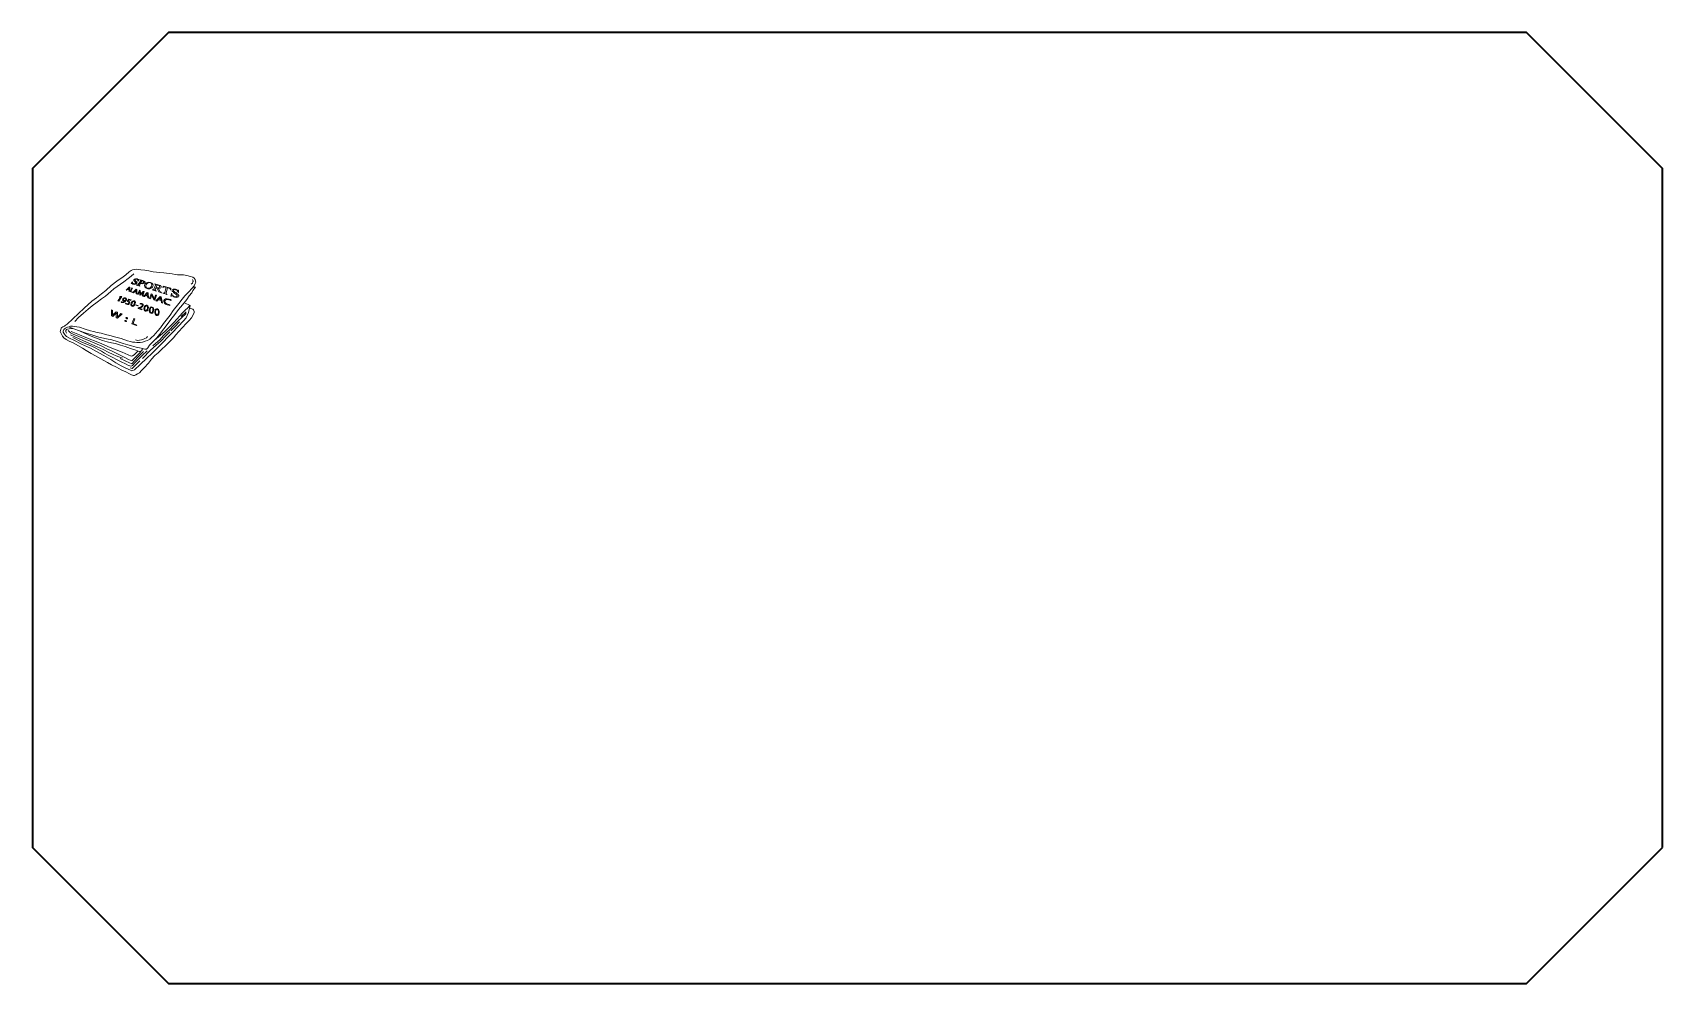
# Model space of a CAD drawing. Extents: x 6 to 143, y -103 to -23.
import ezdxf

# ---------------------------------------------------------------- set-up
doc = ezdxf.new("R2010")
doc.units = 0
doc.header["$MEASUREMENT"] = 0
doc.layers.add('Book', color=7, linetype='Continuous', lineweight=0)
doc.layers.add('EdgeTop', color=7, linetype='Continuous', lineweight=0)

msp = doc.modelspace()

# ---------------------------------------------------------------- linework, layer by layer
at = {"layer": 'Book', "color": 250, "lineweight": 15, "true_color": 0x231f20}
msp.add_line((18.23, -46.74), (18.63, -46.35), dxfattribs=at)
for points in [[(9.27, -47.17), (9.59, -46.84), (9.99, -46.46), (10.39, -46.13), (10.74, -45.86), (11.14, -45.55), (11.5, -45.27), (11.84, -45.04), (12.31, -44.63), (12.55, -44.43), (12.82, -44.21), (13.38, -43.82), (13.75, -43.55), (14.02, -43.34), (14.23, -43.16)], [(19.18, -43.64), (19.21, -43.7), (19.23, -43.76), (19.23, -43.8), (19.21, -43.84), (19.16, -43.94), (19.07, -44.03)], [(15.82, -49.22), (16.44, -48.67), (16.69, -48.38), (16.98, -48.1), (17.27, -47.85), (17.55, -47.54), (17.97, -47.12), (18.25, -46.86), (18.63, -46.48)], [(8.71, -47.92), (8.89, -48.11), (9.14, -48.23), (10.56, -48.81), (11.54, -49.25), (11.91, -49.44), (12.46, -49.68), (12.92, -49.91), (13.42, -50.17), (13.78, -50.36), (14.06, -50.47), (14.09, -50.46), (14.18, -50.35), (14.43, -50.11), (14.71, -49.82), (14.82, -49.69)], [(17.36, -47.94), (17.69, -47.6), (18.08, -47.2)], [(8.91, -48.3), (10.01, -48.8), (11.14, -49.29), (11.65, -49.53), (12.08, -49.74), (12.48, -49.94), (12.76, -50.05), (13.27, -50.25)], [(8.95, -48), (9.67, -48.3), (10.2, -48.51), (11.35, -48.96), (12.25, -49.36), (13.25, -49.75), (14.02, -50.07), (14.13, -50.06), (14.26, -49.97), (14.56, -49.66)], [(9.1, -48.51), (9.86, -48.9), (10.2, -49.04), (10.71, -49.25), (11.03, -49.41), (11.23, -49.53), (11.5, -49.66), (11.76, -49.83), (12.08, -49.99), (12.47, -50.19), (12.78, -50.37), (13.12, -50.53), (13.58, -50.76), (13.79, -50.86), (13.89, -50.89), (14.02, -50.92), (14.12, -50.88), (14.35, -50.61), (14.94, -50.02), (15.35, -49.64)], [(14.36, -48.71), (14.55, -48.75), (14.72, -48.74), (14.87, -48.7), (15.05, -48.66), (15.16, -48.6), (15.31, -48.53), (15.39, -48.44)], [(14.95, -50.29), (15.64, -49.59), (16.11, -49.17), (16.51, -48.81), (16.93, -48.37), (17.25, -48.04)], [(13.07, -50.29), (13.55, -50.49), (14.06, -50.72), (14.31, -50.45), (14.56, -50.18), (14.79, -49.94), (15.06, -49.69)], [(13.92, -51.05), (14.08, -51.12), (14.74, -50.48)]]:
    msp.add_lwpolyline(points, dxfattribs=at)
at = {"layer": 'Book', "color": 250, "lineweight": 20, "true_color": 0x231f20}
for points in [[(8.83, -47.63), (9.18, -47.77), (9.66, -47.95), (10.14, -48.11), (10.69, -48.28), (11.3, -48.47), (11.94, -48.61), (12.37, -48.71), (12.84, -48.85), (13.34, -49.01), (13.72, -49.12), (14.05, -49.2), (14.43, -49.32), (14.84, -49.42), (15.15, -49.49), (15.3, -49.49), (15.41, -49.39), (15.56, -49.16), (15.86, -48.85), (16.16, -48.53), (16.39, -48.26), (16.77, -47.78), (17.04, -47.41), (17.36, -47), (17.67, -46.58), (18, -46.16), (18.34, -45.76), (18.7, -45.31), (18.89, -45.01), (19.1, -44.74), (19.21, -44.56), (19.42, -44.29), (19.39, -44.27), (19.25, -44.27)], [(15.97, -48.74), (16.49, -48.32), (16.83, -48.02), (17.13, -47.73), (17.36, -47.5), (17.59, -47.26), (17.86, -46.96), (18.09, -46.68), (18.33, -46.43), (18.56, -46.22), (18.77, -46.02), (18.94, -45.82)], [(8.57, -48.16), (8.54, -48.09), (8.52, -48), (8.52, -47.91), (8.56, -47.85), (8.64, -47.81), (8.79, -47.77), (8.93, -47.75), (9.11, -47.75)], [(9.72, -47.97), (10.65, -48.41), (11.61, -48.77), (11.98, -48.87), (12.36, -48.95), (12.7, -49.03), (13.11, -49.15), (13.51, -49.28), (13.95, -49.44), (14.4, -49.59), (14.68, -49.68), (14.8, -49.67), (14.87, -49.63), (14.97, -49.48)]]:
    msp.add_lwpolyline(points, dxfattribs=at)
msp.add_open_spline([(18.51, -45.6), (18.51, -45.6), (18.96, -45.82), (18.96, -45.82), (18.96, -45.82), (18.82, -46.4), (18.82, -46.4), (18.82, -46.4), (18.65, -46.87), (18.65, -46.87), (18.65, -46.87), (18.42, -47.12), (18.42, -47.12), (18.42, -47.12), (17.96, -47.58), (17.96, -47.58), (17.96, -47.58), (17.46, -48.12), (17.46, -48.12), (17.46, -48.12), (17.11, -48.46), (17.11, -48.46), (17.11, -48.46), (16.68, -48.92), (16.68, -48.92), (16.68, -48.92), (16.16, -49.45), (16.16, -49.45), (16.16, -49.45), (15.74, -49.85), (15.74, -49.85), (15.74, -49.85), (15.32, -50.25), (15.32, -50.25), (15.32, -50.25), (14.76, -50.79), (14.76, -50.79), (14.76, -50.79), (14.28, -51.23), (14.28, -51.23), (14.28, -51.23), (14.16, -51.3), (14.16, -51.3), (14.16, -51.3), (14.07, -51.31), (14.07, -51.31), (14.07, -51.31), (13.95, -51.26), (13.95, -51.26), (13.95, -51.26), (13.55, -51.08), (13.55, -51.08), (13.55, -51.08), (13.16, -50.89), (13.16, -50.89), (13.16, -50.89), (12.73, -50.65), (12.73, -50.65), (12.73, -50.65), (12.29, -50.37), (12.29, -50.37), (12.29, -50.37), (11.71, -50.03), (11.71, -50.03), (11.71, -50.03), (11.03, -49.66), (11.03, -49.66), (11.03, -49.66), (10.58, -49.42), (10.58, -49.42), (10.58, -49.42), (9.84, -49.07), (9.84, -49.07), (9.84, -49.07), (9.18, -48.74), (9.18, -48.74), (9.18, -48.74), (8.81, -48.57), (8.81, -48.57), (8.81, -48.57), (8.58, -48.42), (8.58, -48.42), (8.58, -48.42), (8.49, -48.35), (8.49, -48.35), (8.49, -48.35), (8.41, -48.24), (8.41, -48.24), (8.41, -48.24), (8.34, -48.15), (8.34, -48.15), (8.34, -48.15), (8.3, -48.05), (8.3, -48.05), (8.3, -48.05), (8.3, -47.99), (8.3, -47.99), (8.3, -47.99), (8.32, -47.89), (8.32, -47.89), (8.32, -47.89), (8.34, -47.84), (8.34, -47.84), (8.34, -47.84), (8.4, -47.79), (8.4, -47.79), (8.4, -47.79), (8.47, -47.73), (8.47, -47.73), (8.47, -47.73), (8.55, -47.69), (8.55, -47.69), (8.55, -47.69), (8.65, -47.65), (8.65, -47.65), (8.65, -47.65), (8.79, -47.61), (8.79, -47.61), (8.79, -47.61), (8.91, -47.57), (8.91, -47.57), (8.91, -47.57), (9.07, -47.56), (9.07, -47.56), (9.07, -47.56), (9.27, -47.58), (9.27, -47.58), (9.27, -47.58), (9.44, -47.6), (9.44, -47.6), (9.44, -47.6), (9.67, -47.65), (9.67, -47.65), (9.67, -47.65), (10.14, -47.8), (10.14, -47.8), (10.14, -47.8), (10.6, -47.95), (10.6, -47.95), (10.6, -47.95), (10.84, -48), (10.84, -48), (10.84, -48), (11.15, -48.09), (11.15, -48.09), (11.15, -48.09), (11.49, -48.15), (11.49, -48.15), (11.49, -48.15), (11.86, -48.26), (11.86, -48.26), (11.86, -48.26), (12.2, -48.34), (12.2, -48.34), (12.2, -48.34), (12.73, -48.47), (12.73, -48.47), (12.73, -48.47), (13.16, -48.6), (13.16, -48.6), (13.16, -48.6), (13.69, -48.78), (13.69, -48.78), (13.69, -48.78), (13.96, -48.86), (13.96, -48.86), (13.96, -48.86), (14.12, -48.89), (14.12, -48.89), (14.12, -48.89), (14.22, -48.9), (14.22, -48.9), (14.22, -48.9), (14.32, -48.91), (14.32, -48.91), (14.32, -48.91), (14.49, -48.94), (14.49, -48.94), (14.49, -48.94), (14.62, -48.94), (14.62, -48.94), (14.62, -48.94), (14.77, -48.92), (14.77, -48.92), (14.77, -48.92), (14.97, -48.89), (14.97, -48.89), (14.97, -48.89), (15.2, -48.82), (15.2, -48.82), (15.2, -48.82), (15.39, -48.75), (15.39, -48.75), (15.39, -48.75), (15.57, -48.64), (15.57, -48.64), (15.57, -48.64), (15.72, -48.5), (15.72, -48.5), (15.72, -48.5), (15.91, -48.34), (15.91, -48.34), (15.91, -48.34), (16.07, -48.18), (16.07, -48.18), (16.07, -48.18), (16.26, -47.96), (16.26, -47.96), (16.26, -47.96), (16.48, -47.69), (16.48, -47.69), (16.48, -47.69), (16.74, -47.33), (16.74, -47.33), (16.74, -47.33), (16.94, -47.05), (16.94, -47.05), (16.94, -47.05), (17.28, -46.62), (17.28, -46.62), (17.28, -46.62), (17.55, -46.25), (17.55, -46.25), (17.55, -46.25), (18.02, -45.65), (18.02, -45.65), (18.02, -45.65), (18.3, -45.28), (18.3, -45.28), (18.3, -45.28), (18.53, -45.01), (18.53, -45.01), (18.53, -45.01), (18.85, -44.67), (18.85, -44.67), (18.85, -44.67), (19.12, -44.39), (19.12, -44.39), (19.12, -44.39), (19.3, -44.16), (19.3, -44.16), (19.3, -44.16), (19.4, -43.98), (19.4, -43.98), (19.4, -43.98), (19.44, -43.86), (19.44, -43.86), (19.44, -43.86), (19.43, -43.76), (19.43, -43.76), (19.43, -43.76), (19.39, -43.63), (19.39, -43.63), (19.39, -43.63), (19.31, -43.52), (19.31, -43.52), (19.31, -43.52), (19.2, -43.44), (19.2, -43.44), (19.2, -43.44), (19, -43.38), (19, -43.38), (19, -43.38), (18.7, -43.3), (18.7, -43.3), (18.7, -43.3), (18.41, -43.25), (18.41, -43.25), (18.41, -43.25), (18.18, -43.24), (18.18, -43.24), (18.18, -43.24), (17.91, -43.25), (17.91, -43.25), (17.91, -43.25), (17.72, -43.22), (17.72, -43.22), (17.72, -43.22), (17.47, -43.16), (17.47, -43.16), (17.47, -43.16), (17.2, -43.12), (17.2, -43.12), (17.2, -43.12), (16.76, -43.06), (16.76, -43.06), (16.76, -43.06), (16.42, -43.03), (16.42, -43.03), (16.42, -43.03), (15.86, -42.98), (15.86, -42.98), (15.86, -42.98), (15.5, -42.91), (15.5, -42.91), (15.5, -42.91), (15.16, -42.85), (15.16, -42.85), (15.16, -42.85), (14.83, -42.82), (14.83, -42.82), (14.83, -42.82), (14.66, -42.79), (14.66, -42.79), (14.66, -42.79), (14.48, -42.76), (14.48, -42.76), (14.48, -42.76), (14.3, -42.78), (14.3, -42.78), (14.3, -42.78), (14.13, -42.82), (14.13, -42.82), (14.13, -42.82), (14.02, -42.87), (14.02, -42.87), (14.02, -42.87), (13.84, -43), (13.84, -43), (13.84, -43), (13.55, -43.24), (13.55, -43.24), (13.55, -43.24), (13.33, -43.41), (13.33, -43.41), (13.33, -43.41), (12.81, -43.77), (12.81, -43.77), (12.81, -43.77), (12.33, -44.14), (12.33, -44.14), (12.33, -44.14), (11.87, -44.55), (11.87, -44.55), (11.87, -44.55), (11.51, -44.84), (11.51, -44.84), (11.51, -44.84), (11.08, -45.16), (11.08, -45.16), (11.08, -45.16), (10.71, -45.46), (10.71, -45.46), (10.71, -45.46), (10.04, -46.05), (10.04, -46.05), (10.04, -46.05), (8.61, -47.39), (8.61, -47.39), (8.5, -47.48), (8.38, -47.56), (8.38, -47.56), (8.38, -47.56), (8.27, -47.61), (8.27, -47.61), (8.27, -47.61), (8.17, -47.66), (8.17, -47.66), (8.17, -47.66), (8.11, -47.73), (8.11, -47.73), (8.11, -47.73), (8.08, -47.84), (8.08, -47.84), (8.08, -47.84), (8.04, -48), (8.04, -48), (8.04, -48), (8.09, -48.13), (8.09, -48.13), (8.09, -48.13), (8.23, -48.4), (8.23, -48.4), (8.23, -48.4), (8.35, -48.53), (8.35, -48.53), (8.35, -48.53), (8.54, -48.68), (8.54, -48.68), (8.54, -48.68), (8.8, -48.81), (8.8, -48.81), (8.8, -48.81), (9.19, -49), (9.19, -49), (9.19, -49), (9.9, -49.42), (9.9, -49.42), (9.9, -49.42), (10.22, -49.6), (10.22, -49.6), (10.22, -49.6), (10.63, -49.87), (10.63, -49.87), (10.63, -49.87), (11.01, -50.06), (11.01, -50.06), (11.01, -50.06), (11.46, -50.31), (11.46, -50.31), (11.46, -50.31), (12.02, -50.61), (12.02, -50.61), (12.02, -50.61), (12.35, -50.81), (12.35, -50.81), (12.35, -50.81), (12.77, -51.02), (12.77, -51.02), (12.77, -51.02), (13.17, -51.23), (13.17, -51.23), (13.17, -51.23), (13.55, -51.41), (13.55, -51.41), (13.55, -51.41), (13.87, -51.56), (13.87, -51.56), (13.87, -51.56), (14.05, -51.65), (14.05, -51.65), (14.05, -51.65), (14.2, -51.72), (14.2, -51.72), (14.2, -51.72), (14.28, -51.7), (14.28, -51.7), (14.28, -51.7), (14.41, -51.66), (14.41, -51.66), (14.41, -51.66), (14.55, -51.58), (14.55, -51.58), (14.55, -51.58), (14.7, -51.48), (14.7, -51.48), (14.7, -51.48), (14.89, -51.28), (14.89, -51.28), (14.89, -51.28), (15.1, -51.05), (15.1, -51.05), (15.1, -51.05), (15.46, -50.66), (15.46, -50.66), (15.46, -50.66), (15.73, -50.33), (15.73, -50.33), (15.73, -50.33), (16.01, -50.02), (16.01, -50.02), (16.01, -50.02), (16.29, -49.79), (16.29, -49.79), (16.29, -49.79), (16.58, -49.5), (16.58, -49.5), (16.58, -49.5), (16.89, -49.21), (16.89, -49.21), (16.89, -49.21), (17.23, -48.88), (17.23, -48.88), (17.23, -48.88), (17.56, -48.55), (17.56, -48.55), (17.56, -48.55), (17.78, -48.28), (17.78, -48.28), (17.78, -48.28), (18.02, -48.01), (18.02, -48.01), (18.02, -48.01), (18.33, -47.66), (18.33, -47.66), (18.33, -47.66), (18.65, -47.33), (18.65, -47.33), (18.65, -47.33), (18.89, -47.09), (18.89, -47.09), (18.89, -47.09), (19.09, -46.85), (19.09, -46.85), (19.09, -46.85), (19.19, -46.67), (19.19, -46.67), (19.19, -46.67), (19.3, -46.41), (19.3, -46.41), (19.3, -46.41), (19.3, -46.31), (19.3, -46.31), (19.3, -46.31), (19.26, -46.19), (19.26, -46.19), (19.26, -46.19), (19.19, -46.14), (19.19, -46.14), (19.19, -46.14), (18.92, -46.03), (18.92, -46.03)], degree=3, knots=[0, 0, 0, 0, 1, 1, 1, 2, 2, 2, 3, 3, 3, 4, 4, 4, 5, 5, 5, 6, 6, 6, 7, 7, 7, 8, 8, 8, 9, 9, 9, 10, 10, 10, 11, 11, 11, 12, 12, 12, 13, 13, 13, 14, 14, 14, 15, 15, 15, 16, 16, 16, 17, 17, 17, 18, 18, 18, 19, 19, 19, 20, 20, 20, 21, 21, 21, 22, 22, 22, 23, 23, 23, 24, 24, 24, 25, 25, 25, 26, 26, 26, 27, 27, 27, 28, 28, 28, 29, 29, 29, 30, 30, 30, 31, 31, 31, 32, 32, 32, 33, 33, 33, 34, 34, 34, 35, 35, 35, 36, 36, 36, 37, 37, 37, 38, 38, 38, 39, 39, 39, 40, 40, 40, 41, 41, 41, 42, 42, 42, 43, 43, 43, 44, 44, 44, 45, 45, 45, 46, 46, 46, 47, 47, 47, 48, 48, 48, 49, 49, 49, 50, 50, 50, 51, 51, 51, 52, 52, 52, 53, 53, 53, 54, 54, 54, 55, 55, 55, 56, 56, 56, 57, 57, 57, 58, 58, 58, 59, 59, 59, 60, 60, 60, 61, 61, 61, 62, 62, 62, 63, 63, 63, 64, 64, 64, 65, 65, 65, 66, 66, 66, 67, 67, 67, 68, 68, 68, 69, 69, 69, 70, 70, 70, 71, 71, 71, 72, 72, 72, 73, 73, 73, 74, 74, 74, 75, 75, 75, 76, 76, 76, 77, 77, 77, 78, 78, 78, 79, 79, 79, 80, 80, 80, 81, 81, 81, 82, 82, 82, 83, 83, 83, 84, 84, 84, 85, 85, 85, 86, 86, 86, 87, 87, 87, 88, 88, 88, 89, 89, 89, 90, 90, 90, 91, 91, 91, 92, 92, 92, 93, 93, 93, 94, 94, 94, 95, 95, 95, 96, 96, 96, 97, 97, 97, 98, 98, 98, 99, 99, 99, 100, 100, 100, 101, 101, 101, 102, 102, 102, 103, 103, 103, 104, 104, 104, 105, 105, 105, 106, 106, 106, 107, 107, 107, 108, 108, 108, 109, 109, 109, 110, 110, 110, 111, 111, 111, 112, 112, 112, 113, 113, 113, 114, 114, 114, 115, 115, 115, 116, 116, 116, 117, 117, 117, 118, 118, 118, 119, 119, 119, 120, 120, 120, 121, 121, 121, 122, 122, 122, 123, 123, 123, 124, 124, 124, 125, 125, 125, 126, 126, 126, 127, 127, 127, 128, 128, 128, 129, 129, 129, 130, 130, 130, 131, 131, 131, 132, 132, 132, 133, 133, 133, 134, 134, 134, 135, 135, 135, 136, 136, 136, 137, 137, 137, 138, 138, 138, 139, 139, 139, 140, 140, 140, 141, 141, 141, 142, 142, 142, 143, 143, 143, 144, 144, 144, 145, 145, 145, 146, 146, 146, 147, 147, 147, 148, 148, 148, 149, 149, 149, 150, 150, 150, 151, 151, 151, 152, 152, 152, 153, 153, 153, 154, 154, 154, 155, 155, 155, 156, 156, 156, 157, 157, 157, 158, 158, 158, 159, 159, 159, 160, 160, 160, 161, 161, 161, 162, 162, 162, 163, 163, 163, 164, 164, 164, 165, 165, 165, 166, 166, 166, 167, 167, 167, 167], dxfattribs=at)
at = {"layer": 'Book', "color": 250, "lineweight": 18, "true_color": 0x231f20}
for points, knots in [([(14.68, -43.62), (14.68, -43.62), (14.57, -43.76), (14.57, -43.76), (14.57, -43.76), (14.56, -43.76), (14.56, -43.76), (14.57, -43.73), (14.58, -43.71), (14.58, -43.69), (14.58, -43.67), (14.57, -43.65), (14.55, -43.63), (14.53, -43.62), (14.51, -43.61), (14.49, -43.6), (14.46, -43.59), (14.43, -43.59), (14.4, -43.6), (14.37, -43.61), (14.35, -43.62), (14.34, -43.63), (14.33, -43.64), (14.33, -43.66), (14.33, -43.67), (14.34, -43.69), (14.36, -43.72), (14.41, -43.77), (14.45, -43.8), (14.47, -43.83), (14.48, -43.85), (14.5, -43.87), (14.5, -43.88), (14.5, -43.9), (14.5, -43.92), (14.49, -43.94), (14.48, -43.96), (14.46, -43.99), (14.42, -44.02), (14.36, -44.03), (14.31, -44.05), (14.25, -44.04), (14.2, -44.03), (14.18, -44.02), (14.17, -44.02), (14.15, -44.01), (14.14, -44.01), (14.13, -44), (14.11, -43.98), (14.08, -43.96), (14.07, -43.96), (14.06, -43.95), (14.05, -43.95), (14.05, -43.95), (14.04, -43.95), (14.03, -43.95), (14.03, -43.96), (14.01, -43.97), (14.01, -43.97), (14, -43.97), (14, -43.97), (14, -43.97), (14.12, -43.82), (14.12, -43.82), (14.12, -43.82), (14.13, -43.82), (14.13, -43.82), (14.12, -43.85), (14.11, -43.88), (14.11, -43.9), (14.11, -43.92), (14.12, -43.94), (14.14, -43.96), (14.15, -43.97), (14.18, -43.99), (14.21, -44), (14.25, -44.01), (14.28, -44.01), (14.31, -44), (14.34, -44), (14.37, -43.98), (14.38, -43.96), (14.39, -43.95), (14.39, -43.94), (14.4, -43.92), (14.4, -43.91), (14.39, -43.9), (14.38, -43.88), (14.37, -43.87), (14.35, -43.85), (14.32, -43.81), (14.29, -43.78), (14.26, -43.75), (14.25, -43.74), (14.24, -43.72), (14.24, -43.7), (14.24, -43.68), (14.24, -43.67), (14.24, -43.65), (14.26, -43.63), (14.28, -43.61), (14.31, -43.59), (14.36, -43.57), (14.41, -43.56), (14.45, -43.56), (14.5, -43.58), (14.53, -43.58), (14.56, -43.6), (14.59, -43.62), (14.6, -43.63), (14.61, -43.63), (14.61, -43.63), (14.62, -43.64), (14.63, -43.64), (14.64, -43.63), (14.64, -43.63), (14.65, -43.63), (14.66, -43.62), (14.66, -43.62), (14.68, -43.62), (14.68, -43.62)], [0, 0, 0, 0, 1, 1, 1, 2, 2, 2, 3, 3, 3, 4, 4, 4, 5, 5, 5, 6, 6, 6, 7, 7, 7, 8, 8, 8, 9, 9, 9, 10, 10, 10, 11, 11, 11, 12, 12, 12, 13, 13, 13, 14, 14, 14, 15, 15, 15, 16, 16, 16, 17, 17, 17, 18, 18, 18, 19, 19, 19, 20, 20, 20, 21, 21, 21, 22, 22, 22, 23, 23, 23, 24, 24, 24, 25, 25, 25, 26, 26, 26, 27, 27, 27, 28, 28, 28, 29, 29, 29, 30, 30, 30, 31, 31, 31, 32, 32, 32, 33, 33, 33, 34, 34, 34, 35, 35, 35, 36, 36, 36, 37, 37, 37, 38, 38, 38, 39, 39, 39, 40, 40, 40, 40]), ([(14.79, -43.93), (14.79, -43.93), (14.7, -44.07), (14.7, -44.07), (14.68, -44.1), (14.67, -44.12), (14.67, -44.13), (14.68, -44.14), (14.69, -44.15), (14.72, -44.16), (14.72, -44.16), (14.74, -44.17), (14.74, -44.17), (14.74, -44.17), (14.73, -44.18), (14.73, -44.18), (14.73, -44.18), (14.46, -44.1), (14.46, -44.1), (14.46, -44.1), (14.47, -44.08), (14.47, -44.08), (14.47, -44.08), (14.49, -44.09), (14.49, -44.09), (14.52, -44.1), (14.54, -44.1), (14.56, -44.09), (14.57, -44.08), (14.59, -44.07), (14.61, -44.04), (14.61, -44.04), (14.8, -43.76), (14.8, -43.76), (14.82, -43.73), (14.83, -43.71), (14.83, -43.7), (14.82, -43.69), (14.81, -43.68), (14.78, -43.68), (14.78, -43.68), (14.76, -43.67), (14.76, -43.67), (14.76, -43.67), (14.77, -43.66), (14.77, -43.66), (14.77, -43.66), (14.99, -43.72), (14.99, -43.72), (15.04, -43.73), (15.08, -43.75), (15.11, -43.77), (15.14, -43.78), (15.16, -43.8), (15.17, -43.83), (15.18, -43.85), (15.18, -43.88), (15.16, -43.91), (15.14, -43.94), (15.1, -43.97), (15.05, -43.98), (15, -44), (14.95, -43.99), (14.88, -43.98), (14.87, -43.97), (14.85, -43.97), (14.84, -43.96), (14.82, -43.95), (14.8, -43.94), (14.79, -43.93)], [0, 0, 0, 0, 1, 1, 1, 2, 2, 2, 3, 3, 3, 4, 4, 4, 5, 5, 5, 6, 6, 6, 7, 7, 7, 8, 8, 8, 9, 9, 9, 10, 10, 10, 11, 11, 11, 12, 12, 12, 13, 13, 13, 14, 14, 14, 15, 15, 15, 16, 16, 16, 17, 17, 17, 18, 18, 18, 19, 19, 19, 20, 20, 20, 21, 21, 21, 22, 22, 22, 23, 23, 23, 23]), ([(14.8, -43.92), (14.81, -43.92), (14.83, -43.93), (14.84, -43.93), (14.85, -43.94), (14.86, -43.94), (14.87, -43.94), (14.9, -43.95), (14.93, -43.95), (14.97, -43.94), (15, -43.93), (15.03, -43.91), (15.05, -43.88), (15.06, -43.86), (15.07, -43.85), (15.07, -43.83), (15.06, -43.81), (15.06, -43.79), (15.04, -43.78), (15.03, -43.76), (15.01, -43.75), (14.98, -43.75), (14.97, -43.74), (14.95, -43.74), (14.92, -43.74), (14.92, -43.74), (14.8, -43.92), (14.8, -43.92)], [0, 0, 0, 0, 1, 1, 1, 2, 2, 2, 3, 3, 3, 4, 4, 4, 5, 5, 5, 6, 6, 6, 7, 7, 7, 8, 8, 8, 9, 9, 9, 9]), ([(15.63, -43.88), (15.72, -43.91), (15.78, -43.95), (15.82, -44.01), (15.87, -44.08), (15.87, -44.15), (15.84, -44.22), (15.8, -44.3), (15.73, -44.35), (15.64, -44.39), (15.54, -44.42), (15.45, -44.42), (15.35, -44.39), (15.25, -44.36), (15.19, -44.31), (15.15, -44.24), (15.12, -44.17), (15.12, -44.1), (15.17, -44.03), (15.21, -43.95), (15.28, -43.91), (15.38, -43.88), (15.46, -43.86), (15.54, -43.86), (15.63, -43.88)], [0, 0, 0, 0, 1, 1, 1, 2, 2, 2, 3, 3, 3, 4, 4, 4, 5, 5, 5, 6, 6, 6, 7, 7, 7, 8, 8, 8, 8]), ([(15.61, -43.9), (15.55, -43.89), (15.49, -43.89), (15.44, -43.91), (15.38, -43.93), (15.32, -43.98), (15.28, -44.06), (15.23, -44.14), (15.22, -44.2), (15.24, -44.26), (15.26, -44.31), (15.3, -44.34), (15.36, -44.36), (15.43, -44.38), (15.5, -44.38), (15.56, -44.35), (15.62, -44.33), (15.67, -44.28), (15.71, -44.2), (15.75, -44.11), (15.76, -44.04), (15.73, -43.99), (15.71, -43.95), (15.67, -43.92), (15.61, -43.9)], [0, 0, 0, 0, 1, 1, 1, 2, 2, 2, 3, 3, 3, 4, 4, 4, 5, 5, 5, 6, 6, 6, 7, 7, 7, 8, 8, 8, 8]), ([(16.56, -44.75), (16.56, -44.75), (16.34, -44.68), (16.34, -44.68), (16.34, -44.68), (16.18, -44.34), (16.18, -44.34), (16.16, -44.34), (16.14, -44.33), (16.13, -44.33), (16.13, -44.33), (16.12, -44.33), (16.12, -44.33), (16.11, -44.32), (16.1, -44.32), (16.1, -44.32), (16.1, -44.32), (16.03, -44.48), (16.03, -44.48), (16.02, -44.51), (16.01, -44.53), (16.02, -44.55), (16.03, -44.56), (16.05, -44.58), (16.08, -44.58), (16.08, -44.58), (16.11, -44.59), (16.11, -44.59), (16.11, -44.59), (16.1, -44.61), (16.1, -44.61), (16.1, -44.61), (15.77, -44.51), (15.77, -44.51), (15.77, -44.51), (15.78, -44.49), (15.78, -44.49), (15.78, -44.49), (15.81, -44.5), (15.81, -44.5), (15.84, -44.51), (15.87, -44.51), (15.89, -44.5), (15.9, -44.49), (15.91, -44.47), (15.93, -44.44), (15.93, -44.44), (16.07, -44.11), (16.07, -44.11), (16.09, -44.08), (16.09, -44.06), (16.08, -44.05), (16.07, -44.04), (16.06, -44.03), (16.03, -44.02), (16.03, -44.02), (16, -44.01), (16, -44.01), (16, -44.01), (16.01, -44), (16.01, -44), (16.01, -44), (16.27, -44.07), (16.27, -44.07), (16.35, -44.09), (16.4, -44.11), (16.44, -44.13), (16.47, -44.14), (16.5, -44.17), (16.52, -44.2), (16.54, -44.22), (16.54, -44.25), (16.53, -44.28), (16.52, -44.32), (16.49, -44.34), (16.45, -44.36), (16.41, -44.37), (16.36, -44.37), (16.29, -44.36), (16.29, -44.36), (16.39, -44.57), (16.39, -44.57), (16.42, -44.62), (16.44, -44.66), (16.46, -44.68), (16.49, -44.7), (16.52, -44.72), (16.56, -44.74), (16.56, -44.74), (16.56, -44.75), (16.56, -44.75)], [0, 0, 0, 0, 1, 1, 1, 2, 2, 2, 3, 3, 3, 4, 4, 4, 5, 5, 5, 6, 6, 6, 7, 7, 7, 8, 8, 8, 9, 9, 9, 10, 10, 10, 11, 11, 11, 12, 12, 12, 13, 13, 13, 14, 14, 14, 15, 15, 15, 16, 16, 16, 17, 17, 17, 18, 18, 18, 19, 19, 19, 20, 20, 20, 21, 21, 21, 22, 22, 22, 23, 23, 23, 24, 24, 24, 25, 25, 25, 26, 26, 26, 27, 27, 27, 28, 28, 28, 29, 29, 29, 30, 30, 30, 30]), ([(16.11, -44.3), (16.12, -44.3), (16.12, -44.3), (16.13, -44.3), (16.13, -44.3), (16.14, -44.3), (16.14, -44.3), (16.21, -44.33), (16.27, -44.33), (16.31, -44.32), (16.36, -44.31), (16.39, -44.29), (16.4, -44.25), (16.41, -44.22), (16.41, -44.19), (16.39, -44.16), (16.37, -44.14), (16.33, -44.12), (16.28, -44.1), (16.26, -44.1), (16.23, -44.09), (16.2, -44.09), (16.2, -44.09), (16.11, -44.3), (16.11, -44.3)], [0, 0, 0, 0, 1, 1, 1, 2, 2, 2, 3, 3, 3, 4, 4, 4, 5, 5, 5, 6, 6, 6, 7, 7, 7, 8, 8, 8, 8]), ([(17.36, -44.37), (17.36, -44.37), (17.34, -44.5), (17.34, -44.5), (17.34, -44.5), (17.32, -44.49), (17.32, -44.49), (17.32, -44.47), (17.31, -44.45), (17.31, -44.44), (17.3, -44.42), (17.28, -44.4), (17.27, -44.39), (17.25, -44.38), (17.22, -44.36), (17.19, -44.35), (17.19, -44.35), (17.07, -44.32), (17.07, -44.32), (17.07, -44.32), (16.95, -44.76), (16.95, -44.76), (16.94, -44.8), (16.94, -44.82), (16.95, -44.84), (16.96, -44.85), (16.99, -44.87), (17.02, -44.88), (17.02, -44.88), (17.05, -44.89), (17.05, -44.89), (17.05, -44.89), (17.05, -44.9), (17.05, -44.9), (17.05, -44.9), (16.68, -44.79), (16.68, -44.79), (16.68, -44.79), (16.69, -44.77), (16.69, -44.77), (16.69, -44.77), (16.72, -44.78), (16.72, -44.78), (16.75, -44.79), (16.78, -44.79), (16.8, -44.78), (16.81, -44.78), (16.82, -44.76), (16.83, -44.72), (16.83, -44.72), (16.96, -44.29), (16.96, -44.29), (16.96, -44.29), (16.86, -44.27), (16.86, -44.27), (16.82, -44.26), (16.8, -44.25), (16.78, -44.25), (16.76, -44.25), (16.74, -44.25), (16.72, -44.26), (16.7, -44.27), (16.69, -44.29), (16.68, -44.31), (16.68, -44.31), (16.66, -44.31), (16.66, -44.31), (16.66, -44.31), (16.7, -44.19), (16.7, -44.19), (16.7, -44.19), (17.36, -44.37), (17.36, -44.37)], [0, 0, 0, 0, 1, 1, 1, 2, 2, 2, 3, 3, 3, 4, 4, 4, 5, 5, 5, 6, 6, 6, 7, 7, 7, 8, 8, 8, 9, 9, 9, 10, 10, 10, 11, 11, 11, 12, 12, 12, 13, 13, 13, 14, 14, 14, 15, 15, 15, 16, 16, 16, 17, 17, 17, 18, 18, 18, 19, 19, 19, 20, 20, 20, 21, 21, 21, 22, 22, 22, 23, 23, 23, 24, 24, 24, 24]), ([(18, -44.53), (18, -44.53), (17.98, -44.73), (17.98, -44.73), (17.98, -44.73), (17.96, -44.73), (17.96, -44.73), (17.95, -44.68), (17.94, -44.65), (17.92, -44.62), (17.91, -44.59), (17.88, -44.56), (17.84, -44.54), (17.81, -44.52), (17.77, -44.5), (17.73, -44.49), (17.68, -44.48), (17.65, -44.47), (17.61, -44.48), (17.58, -44.49), (17.56, -44.51), (17.56, -44.53), (17.56, -44.55), (17.56, -44.57), (17.58, -44.59), (17.6, -44.62), (17.66, -44.67), (17.76, -44.73), (17.84, -44.79), (17.9, -44.83), (17.93, -44.86), (17.96, -44.88), (17.98, -44.91), (17.99, -44.94), (18.01, -44.97), (18.02, -45), (18.01, -45.02), (18.01, -45.08), (17.97, -45.11), (17.91, -45.13), (17.85, -45.15), (17.77, -45.15), (17.68, -45.12), (17.66, -45.11), (17.63, -45.1), (17.61, -45.09), (17.59, -45.08), (17.56, -45.07), (17.52, -45.04), (17.48, -45.02), (17.45, -45.01), (17.44, -45), (17.43, -45), (17.42, -45), (17.41, -45), (17.4, -45), (17.4, -45.01), (17.39, -45.03), (17.39, -45.03), (17.36, -45.02), (17.36, -45.02), (17.36, -45.02), (17.41, -44.8), (17.41, -44.8), (17.41, -44.8), (17.43, -44.81), (17.43, -44.81), (17.44, -44.86), (17.44, -44.89), (17.46, -44.92), (17.48, -44.95), (17.5, -44.98), (17.54, -45.01), (17.58, -45.04), (17.62, -45.06), (17.68, -45.08), (17.73, -45.09), (17.78, -45.1), (17.82, -45.09), (17.86, -45.07), (17.88, -45.05), (17.88, -45.02), (17.88, -45.01), (17.88, -44.99), (17.87, -44.97), (17.86, -44.95), (17.84, -44.93), (17.81, -44.91), (17.8, -44.89), (17.75, -44.86), (17.68, -44.8), (17.6, -44.75), (17.55, -44.71), (17.53, -44.68), (17.5, -44.66), (17.48, -44.63), (17.46, -44.61), (17.45, -44.58), (17.45, -44.56), (17.45, -44.53), (17.46, -44.49), (17.49, -44.46), (17.54, -44.45), (17.6, -44.43), (17.66, -44.43), (17.73, -44.45), (17.78, -44.47), (17.83, -44.49), (17.88, -44.52), (17.9, -44.53), (17.92, -44.54), (17.93, -44.54), (17.94, -44.55), (17.95, -44.55), (17.96, -44.54), (17.97, -44.54), (17.97, -44.53), (17.98, -44.52), (17.98, -44.52), (18, -44.53), (18, -44.53)], [0, 0, 0, 0, 1, 1, 1, 2, 2, 2, 3, 3, 3, 4, 4, 4, 5, 5, 5, 6, 6, 6, 7, 7, 7, 8, 8, 8, 9, 9, 9, 10, 10, 10, 11, 11, 11, 12, 12, 12, 13, 13, 13, 14, 14, 14, 15, 15, 15, 16, 16, 16, 17, 17, 17, 18, 18, 18, 19, 19, 19, 20, 20, 20, 21, 21, 21, 22, 22, 22, 23, 23, 23, 24, 24, 24, 25, 25, 25, 26, 26, 26, 27, 27, 27, 28, 28, 28, 29, 29, 29, 30, 30, 30, 31, 31, 31, 32, 32, 32, 33, 33, 33, 34, 34, 34, 35, 35, 35, 36, 36, 36, 37, 37, 37, 38, 38, 38, 39, 39, 39, 40, 40, 40, 40]), ([(12.36, -46.7), (12.36, -46.7), (12.35, -46.19), (12.35, -46.19), (12.35, -46.19), (12.45, -46.23), (12.45, -46.23), (12.45, -46.23), (12.45, -46.48), (12.45, -46.48), (12.45, -46.55), (12.45, -46.61), (12.44, -46.66), (12.44, -46.66), (12.45, -46.66), (12.45, -46.66), (12.48, -46.62), (12.52, -46.57), (12.56, -46.53), (12.56, -46.53), (12.75, -46.34), (12.75, -46.34), (12.75, -46.34), (12.85, -46.38), (12.85, -46.38), (12.85, -46.38), (12.85, -46.64), (12.85, -46.64), (12.85, -46.7), (12.85, -46.76), (12.84, -46.81), (12.84, -46.81), (12.84, -46.81), (12.84, -46.81), (12.88, -46.77), (12.92, -46.72), (12.96, -46.68), (12.96, -46.68), (13.14, -46.49), (13.14, -46.49), (13.14, -46.49), (13.24, -46.53), (13.24, -46.53), (13.24, -46.53), (12.86, -46.89), (12.86, -46.89), (12.86, -46.89), (12.76, -46.85), (12.76, -46.85), (12.76, -46.85), (12.76, -46.59), (12.76, -46.59), (12.76, -46.52), (12.76, -46.48), (12.77, -46.43), (12.77, -46.43), (12.77, -46.43), (12.77, -46.43), (12.74, -46.47), (12.7, -46.5), (12.65, -46.55), (12.65, -46.55), (12.46, -46.74), (12.46, -46.74), (12.46, -46.74), (12.36, -46.7), (12.36, -46.7)], [0, 0, 0, 0, 1, 1, 1, 2, 2, 2, 3, 3, 3, 4, 4, 4, 5, 5, 5, 6, 6, 6, 7, 7, 7, 8, 8, 8, 9, 9, 9, 10, 10, 10, 11, 11, 11, 12, 12, 12, 13, 13, 13, 14, 14, 14, 15, 15, 15, 16, 16, 16, 17, 17, 17, 18, 18, 18, 19, 19, 19, 20, 20, 20, 21, 21, 21, 22, 22, 22, 22]), ([(13.48, -47.09), (13.49, -47.07), (13.53, -47.06), (13.56, -47.08), (13.6, -47.09), (13.62, -47.12), (13.61, -47.14), (13.6, -47.16), (13.57, -47.17), (13.53, -47.16), (13.49, -47.14), (13.47, -47.11), (13.48, -47.09)], [0, 0, 0, 0, 1, 1, 1, 2, 2, 2, 3, 3, 3, 4, 4, 4, 4]), ([(13.57, -46.86), (13.58, -46.84), (13.61, -46.83), (13.65, -46.84), (13.69, -46.86), (13.71, -46.89), (13.7, -46.91), (13.69, -46.93), (13.66, -46.94), (13.62, -46.93), (13.58, -46.91), (13.56, -46.88), (13.57, -46.86)], [0, 0, 0, 0, 1, 1, 1, 2, 2, 2, 3, 3, 3, 4, 4, 4, 4]), ([(14.23, -46.91), (14.23, -46.91), (14.32, -46.95), (14.32, -46.95), (14.32, -46.95), (14.17, -47.34), (14.17, -47.34), (14.17, -47.34), (14.48, -47.46), (14.48, -47.46), (14.48, -47.46), (14.46, -47.51), (14.46, -47.51), (14.46, -47.51), (14.06, -47.35), (14.06, -47.35), (14.06, -47.35), (14.23, -46.91), (14.23, -46.91)], [0, 0, 0, 0, 1, 1, 1, 2, 2, 2, 3, 3, 3, 4, 4, 4, 5, 5, 5, 6, 6, 6, 6])]:
    msp.add_open_spline(points, degree=3, knots=knots, dxfattribs=at)
at = {"layer": 'Book', "color": 250, "lineweight": 9, "true_color": 0x231f20}
for points, knots in [([(13.13, -45.1), (13.13, -45.1), (13.13, -45.1), (13.13, -45.1), (13.13, -45.1), (13.04, -45.11), (13.04, -45.11), (13.04, -45.11), (13.05, -45.07), (13.05, -45.07), (13.05, -45.07), (13.17, -45.06), (13.17, -45.06), (13.17, -45.06), (13.21, -45.07), (13.21, -45.07), (13.21, -45.07), (12.96, -45.46), (12.96, -45.46), (12.96, -45.46), (12.9, -45.44), (12.9, -45.44), (12.9, -45.44), (13.13, -45.1), (13.13, -45.1)], [0, 0, 0, 0, 1, 1, 1, 2, 2, 2, 3, 3, 3, 4, 4, 4, 5, 5, 5, 6, 6, 6, 7, 7, 7, 8, 8, 8, 8]), ([(13.2, -45.5), (13.22, -45.51), (13.23, -45.51), (13.25, -45.52), (13.29, -45.53), (13.33, -45.53), (13.37, -45.51), (13.41, -45.5), (13.45, -45.47), (13.49, -45.42), (13.49, -45.42), (13.49, -45.42), (13.49, -45.42), (13.45, -45.44), (13.4, -45.44), (13.36, -45.43), (13.28, -45.4), (13.27, -45.33), (13.31, -45.26), (13.36, -45.19), (13.45, -45.15), (13.53, -45.18), (13.62, -45.21), (13.64, -45.29), (13.58, -45.39), (13.53, -45.48), (13.46, -45.53), (13.39, -45.56), (13.34, -45.58), (13.28, -45.58), (13.23, -45.57), (13.21, -45.56), (13.19, -45.56), (13.18, -45.55), (13.18, -45.55), (13.2, -45.5), (13.2, -45.5)], [0, 0, 0, 0, 1, 1, 1, 2, 2, 2, 3, 3, 3, 4, 4, 4, 5, 5, 5, 6, 6, 6, 7, 7, 7, 8, 8, 8, 9, 9, 9, 10, 10, 10, 11, 11, 11, 12, 12, 12, 12]), ([(13.37, -45.28), (13.34, -45.33), (13.35, -45.37), (13.4, -45.39), (13.44, -45.41), (13.48, -45.4), (13.51, -45.38), (13.51, -45.38), (13.52, -45.37), (13.52, -45.36), (13.56, -45.29), (13.57, -45.23), (13.51, -45.21), (13.46, -45.2), (13.4, -45.22), (13.37, -45.28)], [0, 0, 0, 0, 1, 1, 1, 2, 2, 2, 3, 3, 3, 4, 4, 4, 5, 5, 5, 5]), ([(13.99, -45.39), (13.99, -45.39), (13.82, -45.34), (13.82, -45.34), (13.82, -45.34), (13.75, -45.43), (13.75, -45.43), (13.76, -45.44), (13.77, -45.44), (13.79, -45.44), (13.82, -45.46), (13.85, -45.47), (13.87, -45.5), (13.89, -45.53), (13.9, -45.58), (13.88, -45.63), (13.83, -45.72), (13.73, -45.76), (13.63, -45.72), (13.58, -45.7), (13.55, -45.67), (13.53, -45.65), (13.53, -45.65), (13.57, -45.61), (13.57, -45.61), (13.59, -45.63), (13.61, -45.66), (13.66, -45.67), (13.71, -45.69), (13.78, -45.67), (13.81, -45.62), (13.84, -45.56), (13.82, -45.51), (13.73, -45.48), (13.71, -45.47), (13.69, -45.46), (13.67, -45.46), (13.67, -45.46), (13.8, -45.28), (13.8, -45.28), (13.8, -45.28), (14.01, -45.35), (14.01, -45.35), (14.01, -45.35), (13.99, -45.39), (13.99, -45.39)], [0, 0, 0, 0, 1, 1, 1, 2, 2, 2, 3, 3, 3, 4, 4, 4, 5, 5, 5, 6, 6, 6, 7, 7, 7, 8, 8, 8, 9, 9, 9, 10, 10, 10, 11, 11, 11, 12, 12, 12, 13, 13, 13, 14, 14, 14, 15, 15, 15, 15]), ([(14.33, -45.7), (14.27, -45.85), (14.17, -45.92), (14.06, -45.88), (13.97, -45.85), (13.95, -45.74), (14.02, -45.6), (14.09, -45.45), (14.19, -45.4), (14.28, -45.43), (14.37, -45.47), (14.39, -45.56), (14.33, -45.7)], [0, 0, 0, 0, 1, 1, 1, 2, 2, 2, 3, 3, 3, 4, 4, 4, 4]), ([(14.08, -45.62), (14.03, -45.73), (14.03, -45.81), (14.09, -45.83), (14.15, -45.86), (14.22, -45.8), (14.27, -45.68), (14.31, -45.57), (14.32, -45.5), (14.25, -45.47), (14.2, -45.46), (14.13, -45.5), (14.08, -45.62)], [0, 0, 0, 0, 1, 1, 1, 2, 2, 2, 3, 3, 3, 4, 4, 4, 4]), ([(14.59, -45.81), (14.59, -45.81), (14.57, -45.86), (14.57, -45.86), (14.57, -45.86), (14.39, -45.8), (14.39, -45.8), (14.39, -45.8), (14.41, -45.75), (14.41, -45.75), (14.41, -45.75), (14.59, -45.81), (14.59, -45.81)], [0, 0, 0, 0, 1, 1, 1, 2, 2, 2, 3, 3, 3, 4, 4, 4, 4]), ([(14.6, -46.07), (14.6, -46.07), (14.61, -46.03), (14.61, -46.03), (14.61, -46.03), (14.68, -46), (14.68, -46), (14.85, -45.93), (14.92, -45.89), (14.95, -45.82), (14.96, -45.77), (14.95, -45.72), (14.88, -45.7), (14.84, -45.68), (14.8, -45.69), (14.77, -45.7), (14.77, -45.7), (14.76, -45.65), (14.76, -45.65), (14.8, -45.64), (14.86, -45.63), (14.91, -45.65), (15.01, -45.69), (15.04, -45.77), (15.02, -45.83), (14.99, -45.92), (14.9, -45.97), (14.76, -46.03), (14.76, -46.03), (14.71, -46.05), (14.71, -46.05), (14.71, -46.05), (14.71, -46.05), (14.71, -46.05), (14.71, -46.05), (14.93, -46.13), (14.93, -46.13), (14.93, -46.13), (14.92, -46.19), (14.92, -46.19), (14.92, -46.19), (14.6, -46.07), (14.6, -46.07)], [0, 0, 0, 0, 1, 1, 1, 2, 2, 2, 3, 3, 3, 4, 4, 4, 5, 5, 5, 6, 6, 6, 7, 7, 7, 8, 8, 8, 9, 9, 9, 10, 10, 10, 11, 11, 11, 12, 12, 12, 13, 13, 13, 14, 14, 14, 14]), ([(15.44, -46.1), (15.4, -46.27), (15.31, -46.34), (15.2, -46.3), (15.09, -46.26), (15.05, -46.14), (15.1, -45.98), (15.15, -45.83), (15.24, -45.77), (15.34, -45.8), (15.44, -45.84), (15.48, -45.95), (15.44, -46.1)], [0, 0, 0, 0, 1, 1, 1, 2, 2, 2, 3, 3, 3, 4, 4, 4, 4]), ([(15.17, -46.01), (15.13, -46.13), (15.15, -46.22), (15.21, -46.25), (15.29, -46.27), (15.34, -46.2), (15.37, -46.08), (15.4, -45.96), (15.39, -45.87), (15.32, -45.85), (15.26, -45.83), (15.2, -45.88), (15.17, -46.01)], [0, 0, 0, 0, 1, 1, 1, 2, 2, 2, 3, 3, 3, 4, 4, 4, 4]), ([(15.9, -46.26), (15.87, -46.44), (15.78, -46.52), (15.66, -46.47), (15.55, -46.43), (15.5, -46.31), (15.54, -46.14), (15.58, -45.98), (15.67, -45.92), (15.77, -45.95), (15.88, -45.99), (15.93, -46.1), (15.9, -46.26)], [0, 0, 0, 0, 1, 1, 1, 2, 2, 2, 3, 3, 3, 4, 4, 4, 4]), ([(15.61, -46.17), (15.58, -46.3), (15.61, -46.39), (15.67, -46.42), (15.75, -46.44), (15.8, -46.37), (15.83, -46.24), (15.85, -46.11), (15.83, -46.02), (15.76, -46), (15.7, -45.98), (15.64, -46.03), (15.61, -46.17)], [0, 0, 0, 0, 1, 1, 1, 2, 2, 2, 3, 3, 3, 4, 4, 4, 4]), ([(16.37, -46.43), (16.35, -46.62), (16.27, -46.7), (16.14, -46.65), (16.03, -46.61), (15.97, -46.48), (16, -46.3), (16.03, -46.13), (16.12, -46.07), (16.22, -46.11), (16.34, -46.15), (16.39, -46.26), (16.37, -46.43)], [0, 0, 0, 0, 1, 1, 1, 2, 2, 2, 3, 3, 3, 4, 4, 4, 4]), ([(16.07, -46.33), (16.05, -46.47), (16.08, -46.57), (16.15, -46.59), (16.23, -46.62), (16.28, -46.55), (16.3, -46.41), (16.31, -46.28), (16.29, -46.18), (16.21, -46.16), (16.15, -46.13), (16.09, -46.19), (16.07, -46.33)], [0, 0, 0, 0, 1, 1, 1, 2, 2, 2, 3, 3, 3, 4, 4, 4, 4])]:
    msp.add_open_spline(points, degree=3, knots=knots, dxfattribs=at)
at = {"layer": 'Book', "color": 250, "lineweight": 13, "true_color": 0x231f20}
for points, knots in [([(13.71, -44.46), (13.71, -44.46), (13.63, -44.54), (13.63, -44.54), (13.63, -44.54), (13.59, -44.53), (13.59, -44.53), (13.59, -44.53), (13.84, -44.27), (13.84, -44.27), (13.84, -44.27), (13.89, -44.29), (13.89, -44.29), (13.89, -44.29), (13.87, -44.63), (13.87, -44.63), (13.87, -44.63), (13.82, -44.61), (13.82, -44.61), (13.82, -44.61), (13.83, -44.5), (13.83, -44.5), (13.83, -44.5), (13.71, -44.46), (13.71, -44.46)], [0, 0, 0, 0, 1, 1, 1, 2, 2, 2, 3, 3, 3, 4, 4, 4, 5, 5, 5, 6, 6, 6, 7, 7, 7, 8, 8, 8, 8]), ([(13.83, -44.47), (13.83, -44.47), (13.84, -44.37), (13.84, -44.37), (13.84, -44.35), (13.84, -44.33), (13.85, -44.31), (13.85, -44.31), (13.85, -44.31), (13.85, -44.31), (13.83, -44.33), (13.82, -44.34), (13.8, -44.36), (13.8, -44.36), (13.73, -44.44), (13.73, -44.44), (13.73, -44.44), (13.83, -44.47), (13.83, -44.47)], [0, 0, 0, 0, 1, 1, 1, 2, 2, 2, 3, 3, 3, 4, 4, 4, 5, 5, 5, 6, 6, 6, 6]), ([(14.06, -44.34), (14.06, -44.34), (14.11, -44.35), (14.11, -44.35), (14.11, -44.35), (13.99, -44.63), (13.99, -44.63), (13.99, -44.63), (14.14, -44.69), (14.14, -44.69), (14.14, -44.69), (14.13, -44.72), (14.13, -44.72), (14.13, -44.72), (13.92, -44.65), (13.92, -44.65), (13.92, -44.65), (14.06, -44.34), (14.06, -44.34)], [0, 0, 0, 0, 1, 1, 1, 2, 2, 2, 3, 3, 3, 4, 4, 4, 5, 5, 5, 6, 6, 6, 6]), ([(14.29, -44.66), (14.29, -44.66), (14.21, -44.75), (14.21, -44.75), (14.21, -44.75), (14.16, -44.73), (14.16, -44.73), (14.16, -44.73), (14.42, -44.45), (14.42, -44.45), (14.42, -44.45), (14.49, -44.47), (14.49, -44.47), (14.49, -44.47), (14.49, -44.85), (14.49, -44.85), (14.49, -44.85), (14.43, -44.83), (14.43, -44.83), (14.43, -44.83), (14.43, -44.71), (14.43, -44.71), (14.43, -44.71), (14.29, -44.66), (14.29, -44.66)], [0, 0, 0, 0, 1, 1, 1, 2, 2, 2, 3, 3, 3, 4, 4, 4, 5, 5, 5, 6, 6, 6, 7, 7, 7, 8, 8, 8, 8]), ([(14.44, -44.67), (14.44, -44.67), (14.43, -44.56), (14.43, -44.56), (14.43, -44.54), (14.44, -44.51), (14.44, -44.49), (14.44, -44.49), (14.44, -44.49), (14.44, -44.49), (14.42, -44.51), (14.41, -44.53), (14.39, -44.55), (14.39, -44.55), (14.31, -44.63), (14.31, -44.63), (14.31, -44.63), (14.44, -44.67), (14.44, -44.67)], [0, 0, 0, 0, 1, 1, 1, 2, 2, 2, 3, 3, 3, 4, 4, 4, 5, 5, 5, 6, 6, 6, 6]), ([(14.99, -44.84), (15, -44.79), (15.02, -44.73), (15.04, -44.69), (15.04, -44.69), (15.04, -44.68), (15.04, -44.68), (15.01, -44.72), (14.97, -44.76), (14.93, -44.8), (14.93, -44.8), (14.78, -44.95), (14.78, -44.95), (14.78, -44.95), (14.74, -44.93), (14.74, -44.93), (14.74, -44.93), (14.73, -44.74), (14.73, -44.74), (14.73, -44.68), (14.73, -44.63), (14.73, -44.59), (14.73, -44.59), (14.73, -44.59), (14.73, -44.59), (14.71, -44.63), (14.69, -44.69), (14.66, -44.74), (14.66, -44.74), (14.59, -44.88), (14.59, -44.88), (14.59, -44.88), (14.54, -44.87), (14.54, -44.87), (14.54, -44.87), (14.7, -44.53), (14.7, -44.53), (14.7, -44.53), (14.78, -44.55), (14.78, -44.55), (14.78, -44.55), (14.79, -44.75), (14.79, -44.75), (14.79, -44.79), (14.79, -44.84), (14.78, -44.88), (14.78, -44.88), (14.79, -44.88), (14.79, -44.88), (14.81, -44.85), (14.84, -44.81), (14.88, -44.78), (14.88, -44.78), (15.03, -44.63), (15.03, -44.63), (15.03, -44.63), (15.11, -44.65), (15.11, -44.65), (15.11, -44.65), (15, -45.03), (15, -45.03), (15, -45.03), (14.94, -45.01), (14.94, -45.01), (14.94, -45.01), (14.99, -44.84), (14.99, -44.84)], [0, 0, 0, 0, 1, 1, 1, 2, 2, 2, 3, 3, 3, 4, 4, 4, 5, 5, 5, 6, 6, 6, 7, 7, 7, 8, 8, 8, 9, 9, 9, 10, 10, 10, 11, 11, 11, 12, 12, 12, 13, 13, 13, 14, 14, 14, 15, 15, 15, 16, 16, 16, 17, 17, 17, 18, 18, 18, 19, 19, 19, 20, 20, 20, 21, 21, 21, 22, 22, 22, 22]), ([(15.21, -44.97), (15.21, -44.97), (15.12, -45.07), (15.12, -45.07), (15.12, -45.07), (15.05, -45.05), (15.05, -45.05), (15.05, -45.05), (15.36, -44.73), (15.36, -44.73), (15.36, -44.73), (15.44, -44.75), (15.44, -44.75), (15.44, -44.75), (15.48, -45.2), (15.48, -45.2), (15.48, -45.2), (15.41, -45.17), (15.41, -45.17), (15.41, -45.17), (15.39, -45.03), (15.39, -45.03), (15.39, -45.03), (15.21, -44.97), (15.21, -44.97)], [0, 0, 0, 0, 1, 1, 1, 2, 2, 2, 3, 3, 3, 4, 4, 4, 5, 5, 5, 6, 6, 6, 7, 7, 7, 8, 8, 8, 8]), ([(15.39, -44.99), (15.39, -44.99), (15.38, -44.86), (15.38, -44.86), (15.38, -44.83), (15.38, -44.81), (15.38, -44.78), (15.38, -44.78), (15.38, -44.78), (15.38, -44.78), (15.36, -44.8), (15.35, -44.82), (15.33, -44.84), (15.33, -44.84), (15.24, -44.94), (15.24, -44.94), (15.24, -44.94), (15.39, -44.99), (15.39, -44.99)], [0, 0, 0, 0, 1, 1, 1, 2, 2, 2, 3, 3, 3, 4, 4, 4, 5, 5, 5, 6, 6, 6, 6]), ([(15.56, -45.23), (15.56, -45.23), (15.7, -44.83), (15.7, -44.83), (15.7, -44.83), (15.78, -44.86), (15.78, -44.86), (15.78, -44.86), (15.89, -45.12), (15.89, -45.12), (15.92, -45.18), (15.94, -45.24), (15.95, -45.29), (15.95, -45.29), (15.96, -45.29), (15.96, -45.29), (15.97, -45.23), (15.98, -45.18), (16, -45.11), (16, -45.11), (16.06, -44.94), (16.06, -44.94), (16.06, -44.94), (16.13, -44.96), (16.13, -44.96), (16.13, -44.96), (16, -45.38), (16, -45.38), (16, -45.38), (15.92, -45.35), (15.92, -45.35), (15.92, -45.35), (15.8, -45.08), (15.8, -45.08), (15.78, -45.02), (15.75, -44.97), (15.74, -44.91), (15.74, -44.91), (15.74, -44.91), (15.74, -44.91), (15.72, -44.97), (15.71, -45.01), (15.69, -45.08), (15.69, -45.08), (15.63, -45.25), (15.63, -45.25), (15.63, -45.25), (15.56, -45.23), (15.56, -45.23)], [0, 0, 0, 0, 1, 1, 1, 2, 2, 2, 3, 3, 3, 4, 4, 4, 5, 5, 5, 6, 6, 6, 7, 7, 7, 8, 8, 8, 9, 9, 9, 10, 10, 10, 11, 11, 11, 12, 12, 12, 13, 13, 13, 14, 14, 14, 15, 15, 15, 16, 16, 16, 16]), ([(16.28, -45.33), (16.28, -45.33), (16.17, -45.45), (16.17, -45.45), (16.17, -45.45), (16.09, -45.42), (16.09, -45.42), (16.09, -45.42), (16.44, -45.06), (16.44, -45.06), (16.44, -45.06), (16.54, -45.09), (16.54, -45.09), (16.54, -45.09), (16.64, -45.61), (16.64, -45.61), (16.64, -45.61), (16.55, -45.58), (16.55, -45.58), (16.55, -45.58), (16.52, -45.41), (16.52, -45.41), (16.52, -45.41), (16.28, -45.33), (16.28, -45.33)], [0, 0, 0, 0, 1, 1, 1, 2, 2, 2, 3, 3, 3, 4, 4, 4, 5, 5, 5, 6, 6, 6, 7, 7, 7, 8, 8, 8, 8]), ([(16.51, -45.36), (16.51, -45.36), (16.48, -45.21), (16.48, -45.21), (16.48, -45.18), (16.48, -45.15), (16.47, -45.12), (16.47, -45.12), (16.47, -45.12), (16.47, -45.12), (16.45, -45.14), (16.44, -45.17), (16.41, -45.19), (16.41, -45.19), (16.31, -45.29), (16.31, -45.29), (16.31, -45.29), (16.51, -45.36), (16.51, -45.36)], [0, 0, 0, 0, 1, 1, 1, 2, 2, 2, 3, 3, 3, 4, 4, 4, 5, 5, 5, 6, 6, 6, 6]), ([(17.26, -45.81), (17.22, -45.81), (17.15, -45.8), (17.05, -45.76), (16.84, -45.69), (16.71, -45.55), (16.75, -45.4), (16.79, -45.26), (16.97, -45.21), (17.2, -45.28), (17.3, -45.31), (17.36, -45.34), (17.38, -45.36), (17.38, -45.36), (17.34, -45.4), (17.34, -45.4), (17.31, -45.38), (17.26, -45.35), (17.19, -45.33), (17.02, -45.28), (16.89, -45.31), (16.85, -45.43), (16.82, -45.55), (16.9, -45.66), (17.09, -45.72), (17.15, -45.74), (17.21, -45.75), (17.26, -45.76), (17.26, -45.76), (17.26, -45.81), (17.26, -45.81)], [0, 0, 0, 0, 1, 1, 1, 2, 2, 2, 3, 3, 3, 4, 4, 4, 5, 5, 5, 6, 6, 6, 7, 7, 7, 8, 8, 8, 9, 9, 9, 10, 10, 10, 10])]:
    msp.add_open_spline(points, degree=3, knots=knots, dxfattribs=at)
at = {"layer": 'EdgeTop', "color": 250, "lineweight": 35, "true_color": 0x231f20}
msp.add_lwpolyline([(142.86, -91.43), (142.86, -34.29), (131.43, -22.86), (17.14, -22.86), (5.71, -34.29), (5.71, -91.43), (17.14, -102.86), (131.43, -102.86)], close=True, dxfattribs=at)

doc.saveas('drawing.dxf')
